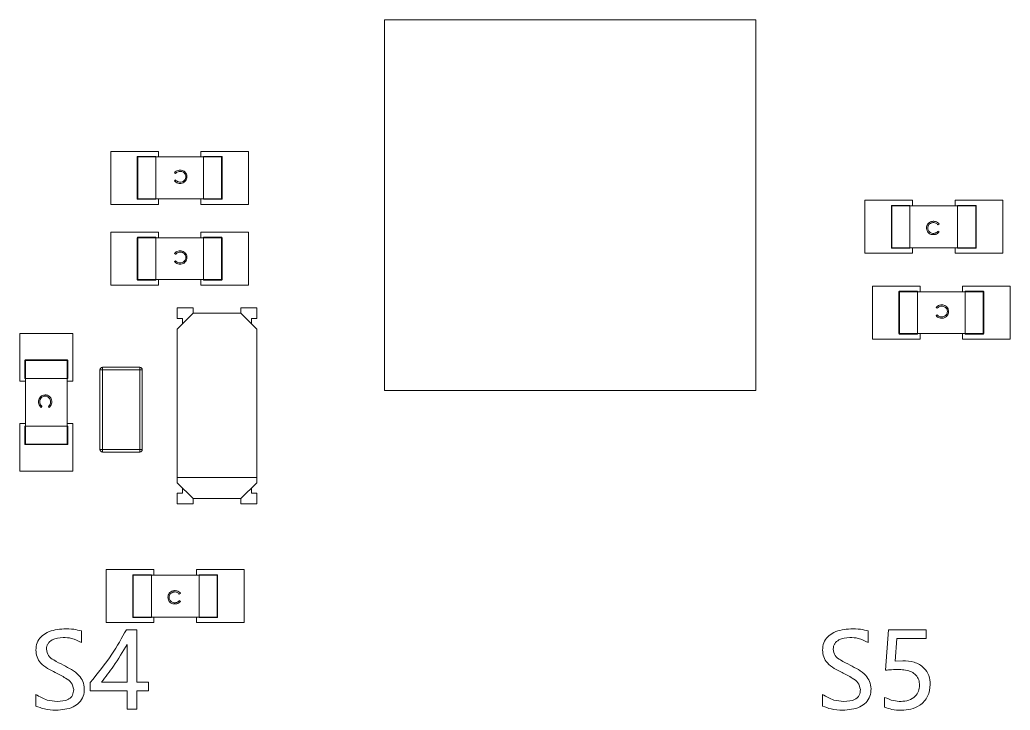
# Model space of a CAD drawing. Header units: millimetres. Extents: x 357.3 to 442.8, y 102.1 to 195.9.
# Drawn here: x 387.12 to 405.8, y 127.83 to 140.86 of the extents above; entities that cross this region are included whole.
import ezdxf

# ---------------------------------------------------------------- set-up
doc = ezdxf.new("R2010")
doc.units = ezdxf.units.MM

msp = doc.modelspace()

# ---------------------------------------------------------------- linework, layer by layer
at = {"color": 7, "linetype": 'Continuous', "lineweight": 15}
for p, q in [((393.998, 140.864), (393.998, 133.864)), ((400.998, 140.864), (393.998, 140.864)), ((400.998, 133.864), (400.998, 140.864)), ((388.832, 138.38), (388.832, 137.38)), ((389.732, 138.38), (388.832, 138.38)), ((389.332, 138.275), (389.332, 137.485)), ((389.342, 138.275), (389.332, 138.275)), ((389.682, 138.285), (389.342, 138.285)), ((389.342, 138.285), (389.342, 138.275)), ((389.342, 137.485), (389.342, 138.275)), ((389.342, 138.275), (389.682, 138.275)), ((389.682, 138.285), (389.682, 138.275)), ((389.682, 138.275), (389.682, 137.485)), ((389.682, 138.275), (390.582, 138.275)), ((389.732, 138.275), (389.732, 138.38)), ((391.432, 138.38), (390.532, 138.38)), ((390.532, 138.38), (390.532, 138.275)), ((390.582, 138.275), (390.582, 138.285)), ((390.922, 138.285), (390.582, 138.285)), ((390.582, 138.275), (390.922, 138.275)), ((390.582, 137.485), (390.582, 138.275)), ((390.922, 138.275), (390.922, 138.285)), ((390.922, 137.485), (390.922, 138.275)), ((390.922, 138.275), (390.932, 138.275)), ((390.932, 137.485), (390.932, 138.275)), ((391.432, 137.38), (391.432, 138.38)), ((390.053, 137.963), (390.035, 137.977)), ((390.035, 137.825), (390.053, 137.84)), ((388.832, 137.38), (389.732, 137.38)), ((389.342, 137.485), (389.332, 137.485)), ((389.682, 137.485), (389.342, 137.485)), ((389.342, 137.485), (389.342, 137.475)), ((389.342, 137.475), (389.682, 137.475)), ((389.682, 137.485), (389.682, 137.475)), ((389.682, 137.485), (390.582, 137.485)), ((389.732, 137.38), (389.732, 137.485)), ((390.532, 137.485), (390.532, 137.38)), ((390.532, 137.38), (391.432, 137.38)), ((390.582, 137.485), (390.922, 137.485)), ((390.582, 137.475), (390.582, 137.485)), ((390.582, 137.475), (390.922, 137.475)), ((390.922, 137.475), (390.922, 137.485)), ((390.922, 137.485), (390.932, 137.485)), ((403.057, 137.456), (403.057, 136.456)), ((403.957, 137.456), (403.057, 137.456)), ((403.557, 137.351), (403.557, 136.561)), ((403.567, 137.351), (403.557, 137.351)), ((403.907, 137.361), (403.567, 137.361)), ((403.567, 137.361), (403.567, 137.351)), ((403.907, 137.351), (403.567, 137.351)), ((403.567, 137.351), (403.567, 136.561)), ((403.907, 137.361), (403.907, 137.351)), ((403.907, 137.351), (403.907, 136.561)), ((404.807, 137.351), (403.907, 137.351)), ((403.957, 137.351), (403.957, 137.456)), ((404.757, 137.456), (404.757, 137.351)), ((405.657, 137.456), (404.757, 137.456)), ((404.807, 137.351), (404.807, 137.361)), ((405.147, 137.361), (404.807, 137.361)), ((404.807, 136.561), (404.807, 137.351)), ((404.807, 137.351), (405.147, 137.351)), ((405.147, 137.351), (405.147, 137.361)), ((405.147, 137.351), (405.147, 136.561)), ((405.147, 137.351), (405.157, 137.351)), ((405.157, 136.561), (405.157, 137.351)), ((405.657, 136.456), (405.657, 137.456)), ((404.455, 137.01), (404.436, 136.995)), ((388.832, 136.856), (388.832, 135.856)), ((389.732, 136.856), (388.832, 136.856)), ((389.682, 136.761), (389.342, 136.761)), ((389.342, 136.761), (389.342, 136.751)), ((389.682, 136.761), (389.682, 136.751)), ((389.732, 136.751), (389.732, 136.856)), ((391.432, 136.856), (390.532, 136.856)), ((390.532, 136.856), (390.532, 136.751)), ((390.582, 136.751), (390.582, 136.761)), ((390.922, 136.761), (390.582, 136.761)), ((390.922, 136.751), (390.922, 136.761)), ((391.432, 135.856), (391.432, 136.856)), ((404.436, 136.872), (404.455, 136.858)), ((389.332, 136.751), (389.332, 135.961)), ((389.342, 136.751), (389.332, 136.751)), ((389.342, 136.751), (389.682, 136.751)), ((389.342, 135.961), (389.342, 136.751)), ((389.682, 136.751), (389.682, 135.961)), ((389.682, 136.751), (390.582, 136.751)), ((390.582, 136.751), (390.922, 136.751)), ((390.582, 135.961), (390.582, 136.751)), ((390.922, 135.961), (390.922, 136.751)), ((390.922, 136.751), (390.932, 136.751)), ((390.932, 135.961), (390.932, 136.751)), ((390.053, 136.439), (390.035, 136.453)), ((403.057, 136.456), (403.957, 136.456)), ((403.567, 136.561), (403.557, 136.561)), ((403.907, 136.561), (403.567, 136.561)), ((403.567, 136.561), (403.567, 136.551)), ((403.567, 136.551), (403.907, 136.551)), ((403.907, 136.561), (403.907, 136.551)), ((404.807, 136.561), (403.907, 136.561)), ((403.957, 136.456), (403.957, 136.561)), ((404.757, 136.561), (404.757, 136.456)), ((404.757, 136.456), (405.657, 136.456)), ((405.147, 136.561), (404.807, 136.561)), ((404.807, 136.551), (404.807, 136.561)), ((404.807, 136.551), (405.147, 136.551)), ((405.147, 136.561), (405.157, 136.561)), ((405.147, 136.551), (405.147, 136.561)), ((390.035, 136.301), (390.053, 136.316)), ((388.832, 135.856), (389.732, 135.856)), ((389.342, 135.961), (389.332, 135.961)), ((389.682, 135.961), (389.342, 135.961)), ((389.342, 135.961), (389.342, 135.951)), ((389.342, 135.951), (389.682, 135.951)), ((389.682, 135.961), (389.682, 135.951)), ((389.682, 135.961), (390.582, 135.961)), ((389.732, 135.856), (389.732, 135.961)), ((390.532, 135.961), (390.532, 135.856)), ((390.532, 135.856), (391.432, 135.856)), ((390.582, 135.961), (390.922, 135.961)), ((390.582, 135.951), (390.582, 135.961)), ((390.582, 135.951), (390.922, 135.951)), ((390.922, 135.951), (390.922, 135.961)), ((390.922, 135.961), (390.932, 135.961)), ((403.198, 135.835), (403.198, 134.835)), ((404.098, 135.835), (403.198, 135.835)), ((404.098, 135.73), (404.098, 135.835)), ((404.898, 135.835), (404.898, 135.73)), ((405.798, 135.835), (404.898, 135.835)), ((405.798, 134.835), (405.798, 135.835)), ((403.698, 135.73), (403.698, 134.94)), ((403.708, 135.73), (403.698, 135.73)), ((404.048, 135.74), (403.708, 135.74)), ((403.708, 135.74), (403.708, 135.73)), ((403.708, 135.73), (404.048, 135.73)), ((403.708, 134.94), (403.708, 135.73)), ((404.048, 135.74), (404.048, 135.73)), ((404.048, 135.73), (404.048, 134.94)), ((404.048, 135.73), (404.948, 135.73)), ((404.948, 135.73), (404.948, 135.74)), ((405.288, 135.74), (404.948, 135.74)), ((404.948, 135.73), (405.288, 135.73)), ((404.948, 134.94), (404.948, 135.73)), ((405.288, 135.73), (405.288, 135.74)), ((405.288, 134.94), (405.288, 135.73)), ((405.288, 135.73), (405.298, 135.73)), ((405.298, 134.94), (405.298, 135.73)), ((390.086, 135.226), (390.086, 135.426)), ((390.086, 135.426), (390.386, 135.426)), ((390.086, 135.026), (390.386, 135.326)), ((390.386, 135.326), (390.386, 135.426)), ((391.286, 135.326), (390.386, 135.326)), ((391.286, 135.426), (391.286, 135.326)), ((391.286, 135.426), (391.586, 135.426)), ((391.286, 135.326), (391.586, 135.026)), ((391.586, 135.426), (391.586, 135.226)), ((404.419, 135.418), (404.401, 135.432)), ((404.401, 135.28), (404.419, 135.295)), ((390.186, 135.226), (390.086, 135.226)), ((390.186, 135.126), (390.186, 135.226)), ((391.486, 135.226), (391.486, 135.126)), ((391.586, 135.226), (391.486, 135.226)), ((387.116, 134.945), (387.116, 134.045)), ((388.116, 134.945), (387.116, 134.945)), ((388.116, 134.045), (388.116, 134.945)), ((390.086, 135.026), (390.086, 132.226)), ((391.586, 132.226), (391.586, 135.026)), ((403.708, 134.94), (403.698, 134.94)), ((404.048, 134.94), (403.708, 134.94)), ((403.708, 134.94), (403.708, 134.93)), ((403.708, 134.93), (404.048, 134.93)), ((404.048, 134.94), (404.048, 134.93)), ((404.048, 134.94), (404.948, 134.94)), ((404.098, 134.835), (404.098, 134.94)), ((404.898, 134.94), (404.898, 134.835)), ((404.948, 134.94), (405.288, 134.94)), ((404.948, 134.93), (404.948, 134.94)), ((404.948, 134.93), (405.288, 134.93)), ((405.288, 134.94), (405.298, 134.94)), ((405.288, 134.93), (405.288, 134.94)), ((403.198, 134.835), (404.098, 134.835)), ((404.898, 134.835), (405.798, 134.835)), ((387.211, 134.435), (387.211, 134.095)), ((387.221, 134.435), (387.211, 134.435)), ((387.221, 134.435), (387.221, 134.445)), ((388.011, 134.445), (387.221, 134.445)), ((387.221, 134.095), (387.221, 134.435)), ((388.011, 134.435), (387.221, 134.435)), ((388.011, 134.435), (388.011, 134.445)), ((388.011, 134.095), (388.011, 134.435)), ((388.021, 134.435), (388.011, 134.435)), ((388.021, 134.095), (388.021, 134.435)), ((388.677, 134.254), (388.627, 134.254)), ((388.627, 134.254), (388.627, 132.754)), ((388.677, 134.304), (388.677, 134.254)), ((389.377, 134.304), (388.677, 134.304)), ((388.677, 132.754), (388.677, 134.254)), ((388.677, 134.254), (389.377, 134.254)), ((389.377, 134.254), (389.377, 134.304)), ((389.377, 134.254), (389.377, 132.754)), ((389.427, 134.254), (389.377, 134.254)), ((389.427, 132.754), (389.427, 134.254)), ((387.116, 134.045), (387.221, 134.045)), ((387.221, 134.095), (387.211, 134.095)), ((388.011, 134.095), (387.221, 134.095)), ((387.221, 133.195), (387.221, 134.095)), ((388.021, 134.095), (388.011, 134.095)), ((388.011, 133.195), (388.011, 134.095)), ((388.011, 134.045), (388.116, 134.045)), ((393.998, 133.864), (400.998, 133.864)), ((387.533, 133.567), (387.518, 133.548)), ((387.67, 133.548), (387.656, 133.567)), ((387.116, 133.245), (387.116, 132.345)), ((387.221, 133.245), (387.116, 133.245)), ((388.116, 133.245), (388.011, 133.245)), ((388.116, 132.345), (388.116, 133.245)), ((387.211, 133.195), (387.211, 132.855)), ((387.211, 133.195), (387.221, 133.195)), ((387.221, 133.195), (388.011, 133.195)), ((387.221, 132.855), (387.221, 133.195)), ((388.011, 133.195), (388.011, 132.855)), ((388.011, 133.195), (388.021, 133.195)), ((388.021, 132.855), (388.021, 133.195)), ((387.211, 132.855), (387.221, 132.855)), ((388.011, 132.855), (387.221, 132.855)), ((387.221, 132.855), (387.221, 132.845)), ((387.221, 132.845), (388.011, 132.845)), ((388.011, 132.855), (388.011, 132.845)), ((388.011, 132.855), (388.021, 132.855)), ((388.627, 132.754), (388.677, 132.754)), ((388.677, 132.754), (388.677, 132.704)), ((389.377, 132.754), (388.677, 132.754)), ((388.677, 132.704), (389.377, 132.704)), ((389.377, 132.704), (389.377, 132.754)), ((389.377, 132.754), (389.427, 132.754)), ((387.116, 132.345), (388.116, 132.345)), ((390.086, 132.126), (390.086, 132.226)), ((391.586, 132.226), (390.086, 132.226)), ((390.086, 132.126), (390.386, 131.826)), ((391.286, 131.826), (391.586, 132.126)), ((391.586, 132.226), (391.586, 132.126)), ((390.086, 131.926), (390.086, 131.726)), ((390.186, 131.926), (390.086, 131.926)), ((390.186, 132.026), (390.186, 131.926)), ((391.486, 131.926), (391.486, 132.026)), ((391.586, 131.926), (391.486, 131.926)), ((391.586, 131.726), (391.586, 131.926)), ((390.086, 131.726), (390.386, 131.726)), ((390.386, 131.826), (391.286, 131.826)), ((390.386, 131.826), (390.386, 131.726)), ((391.286, 131.726), (391.286, 131.826)), ((391.286, 131.726), (391.586, 131.726)), ((389.647, 130.485), (388.747, 130.485)), ((388.747, 130.485), (388.747, 129.485)), ((389.647, 130.38), (389.647, 130.485)), ((391.347, 130.485), (390.447, 130.485)), ((390.447, 130.485), (390.447, 130.38)), ((391.347, 129.485), (391.347, 130.485)), ((389.247, 130.38), (389.247, 129.59)), ((389.257, 130.38), (389.247, 130.38)), ((389.597, 130.39), (389.257, 130.39)), ((389.257, 130.39), (389.257, 130.38)), ((389.597, 130.38), (389.257, 130.38)), ((389.257, 130.38), (389.257, 129.59)), ((389.597, 130.39), (389.597, 130.38)), ((389.597, 130.38), (389.597, 129.59)), ((390.497, 130.38), (389.597, 130.38)), ((390.497, 130.38), (390.497, 130.39)), ((390.837, 130.39), (390.497, 130.39)), ((390.497, 129.59), (390.497, 130.38)), ((390.497, 130.38), (390.837, 130.38)), ((390.837, 130.38), (390.837, 130.39)), ((390.837, 130.38), (390.837, 129.59)), ((390.837, 130.38), (390.847, 130.38)), ((390.847, 129.59), (390.847, 130.38)), ((390.144, 130.039), (390.125, 130.024)), ((390.125, 129.901), (390.144, 129.887)), ((388.747, 129.485), (389.647, 129.485)), ((389.257, 129.59), (389.247, 129.59)), ((389.597, 129.59), (389.257, 129.59)), ((389.257, 129.59), (389.257, 129.58)), ((389.257, 129.58), (389.597, 129.58)), ((389.597, 129.59), (389.597, 129.58)), ((390.497, 129.59), (389.597, 129.59)), ((389.647, 129.485), (389.647, 129.59)), ((390.447, 129.59), (390.447, 129.485)), ((390.447, 129.485), (391.347, 129.485)), ((390.497, 129.58), (390.497, 129.59)), ((390.837, 129.59), (390.497, 129.59)), ((390.497, 129.58), (390.837, 129.58)), ((390.837, 129.58), (390.837, 129.59)), ((390.837, 129.59), (390.847, 129.59)), ((388.279, 129.328), (388.279, 129.108)), ((389.126, 129.351), (389.321, 129.351)), ((389.321, 129.351), (389.321, 128.363)), ((403.119, 129.328), (403.119, 129.108)), ((403.448, 128.588), (403.504, 129.351)), ((403.504, 129.351), (404.216, 129.351)), ((404.216, 129.351), (404.216, 129.186)), ((403.662, 129.186), (403.631, 128.76)), ((404.216, 129.186), (403.662, 129.186)), ((389.138, 128.363), (389.138, 129.075)), ((403.631, 128.76), (403.77, 128.765)), ((388.443, 128.198), (388.443, 128.354)), ((388.656, 128.363), (389.138, 128.363)), ((389.321, 128.363), (389.541, 128.363)), ((389.541, 128.363), (389.541, 128.198)), ((389.138, 128.198), (388.443, 128.198)), ((389.138, 127.851), (389.138, 128.198)), ((389.541, 128.198), (389.321, 128.198)), ((389.321, 128.198), (389.321, 127.851)), ((387.419, 127.91), (387.419, 128.13)), ((402.259, 127.91), (402.259, 128.13)), ((403.43, 127.891), (403.43, 128.075)), ((389.321, 127.851), (389.138, 127.851))]:
    msp.add_line(p, q, dxfattribs=at)
for centre, radius, start, end in [((389.342, 138.275), 0.01, 90, 180), ((390.922, 138.275), 0.01, 0, 90), ((389.342, 137.485), 0.01, 180, 270), ((390.922, 137.485), 0.01, 270, 0), ((403.567, 137.351), 0.01, 90, 180), ((405.147, 137.351), 0.01, 0, 90), ((389.342, 136.751), 0.01, 90, 180), ((390.922, 136.751), 0.01, 0, 90), ((403.567, 136.561), 0.01, 180, 270), ((405.147, 136.561), 0.01, 270, 0), ((389.342, 135.961), 0.01, 180, 270), ((390.922, 135.961), 0.01, 270, 0), ((403.708, 135.73), 0.01, 90, 180), ((405.288, 135.73), 0.01, 0, 90), ((403.708, 134.94), 0.01, 180, 270), ((405.288, 134.94), 0.01, 270, 0), ((387.221, 134.435), 0.01, 90, 180), ((388.011, 134.435), 0.01, 0, 90), ((388.677, 134.254), 0.05, 90, 180), ((389.377, 134.254), 0.05, 0, 90), ((387.221, 132.855), 0.01, 180, 270), ((388.011, 132.855), 0.01, 270, 0), ((388.677, 132.754), 0.05, 180, 270), ((389.377, 132.754), 0.05, 270, 0), ((389.257, 130.38), 0.01, 90, 180), ((390.837, 130.38), 0.01, 0, 90), ((389.257, 129.59), 0.01, 180, 270), ((390.837, 129.59), 0.01, 270, 0)]:
    msp.add_arc(centre, radius, start, end, dxfattribs=at)
for points, knots in [([(390.035, 137.977), (390.039, 137.982), (390.052, 137.998), (390.08, 138.017), (390.113, 138.026), (390.133, 138.027), (390.139, 138.027)], [0, 0, 0, 0, 0.166925, 0.499575, 0.842544, 1, 1, 1, 1]), ([(390.139, 138.003), (390.133, 138.002), (390.114, 138.002), (390.084, 137.991), (390.064, 137.974), (390.055, 137.964), (390.053, 137.963)], [0, 0, 0, 0, 0.205519, 0.579335, 0.942439, 1, 1, 1, 1]), ([(390.139, 138.027), (390.146, 138.027), (390.166, 138.026), (390.2, 138.017), (390.226, 137.999), (390.237, 137.987), (390.238, 137.985)], [0, 0, 0, 0, 0.180909, 0.54628, 0.946323, 1, 1, 1, 1]), ([(390.247, 137.901), (390.247, 137.908), (390.246, 137.925), (390.236, 137.952), (390.215, 137.977), (390.187, 137.996), (390.16, 138.002), (390.144, 138.003), (390.139, 138.003)], [0, 0, 0, 0, 0.121611, 0.3145035, 0.5044873, 0.7094185, 0.9203962, 1, 1, 1, 1]), ([(390.268, 137.9), (390.268, 137.893), (390.267, 137.873), (390.257, 137.84), (390.231, 137.808), (390.197, 137.784), (390.164, 137.776), (390.145, 137.775), (390.139, 137.775)], [0, 0, 0, 0, 0.1001912, 0.3032293, 0.5035858, 0.7112852, 0.9216759, 1, 1, 1, 1]), ([(390.141, 137.8), (390.147, 137.8), (390.166, 137.801), (390.196, 137.812), (390.225, 137.835), (390.244, 137.866), (390.246, 137.89), (390.247, 137.901)], [0, 0, 0, 0, 0.122725, 0.348198, 0.574857, 0.784022, 1, 1, 1, 1]), ([(390.238, 137.985), (390.242, 137.98), (390.255, 137.964), (390.266, 137.935), (390.268, 137.91), (390.268, 137.9)], [0, 0, 0, 0, 0.216312, 0.654396, 1, 1, 1, 1]), ([(390.139, 137.775), (390.133, 137.775), (390.112, 137.776), (390.078, 137.786), (390.05, 137.805), (390.038, 137.821), (390.035, 137.825)], [0, 0, 0, 0, 0.1665519, 0.5029283, 0.8730812, 1, 1, 1, 1]), ([(390.053, 137.84), (390.058, 137.835), (390.07, 137.821), (390.096, 137.806), (390.122, 137.8), (390.137, 137.8), (390.141, 137.8)], [0, 0, 0, 0, 0.202451, 0.536456, 0.883617, 1, 1, 1, 1]), ([(404.221, 136.935), (404.221, 136.942), (404.222, 136.962), (404.233, 136.995), (404.258, 137.027), (404.293, 137.051), (404.325, 137.059), (404.345, 137.06), (404.35, 137.06)], [0, 0, 0, 0, 0.100191, 0.303219, 0.503583, 0.711286, 0.921672, 1, 1, 1, 1]), ([(404.349, 137.035), (404.342, 137.035), (404.323, 137.034), (404.293, 137.023), (404.264, 137), (404.245, 136.969), (404.243, 136.945), (404.242, 136.934)], [0, 0, 0, 0, 0.12273, 0.348203, 0.574861, 0.784022, 1, 1, 1, 1]), ([(404.436, 136.995), (404.431, 137), (404.419, 137.014), (404.394, 137.029), (404.368, 137.035), (404.352, 137.035), (404.349, 137.035)], [0, 0, 0, 0, 0.202444, 0.53646, 0.883617, 1, 1, 1, 1]), ([(404.35, 137.06), (404.357, 137.06), (404.377, 137.059), (404.411, 137.049), (404.439, 137.03), (404.451, 137.014), (404.455, 137.01)], [0, 0, 0, 0, 0.166553, 0.502931, 0.87308, 1, 1, 1, 1]), ([(404.251, 136.85), (404.247, 136.855), (404.235, 136.871), (404.223, 136.9), (404.221, 136.925), (404.221, 136.935)], [0, 0, 0, 0, 0.216296, 0.654397, 1, 1, 1, 1]), ([(404.242, 136.934), (404.243, 136.927), (404.243, 136.91), (404.253, 136.883), (404.274, 136.858), (404.303, 136.839), (404.33, 136.833), (404.346, 136.832), (404.35, 136.832)], [0, 0, 0, 0, 0.121601, 0.314508, 0.504493, 0.709416, 0.920401, 1, 1, 1, 1]), ([(404.35, 136.808), (404.344, 136.808), (404.323, 136.809), (404.289, 136.818), (404.264, 136.836), (404.253, 136.848), (404.251, 136.85)], [0, 0, 0, 0, 0.1809224, 0.5462787, 0.9463114, 1, 1, 1, 1]), ([(404.35, 136.832), (404.357, 136.833), (404.376, 136.833), (404.405, 136.844), (404.425, 136.861), (404.435, 136.871), (404.436, 136.872)], [0, 0, 0, 0, 0.2055251, 0.5793354, 0.9424262, 1, 1, 1, 1]), ([(404.455, 136.858), (404.45, 136.853), (404.438, 136.837), (404.409, 136.818), (404.377, 136.809), (404.357, 136.808), (404.35, 136.808)], [0, 0, 0, 0, 0.166911, 0.499569, 0.84255, 1, 1, 1, 1]), ([(390.035, 136.453), (390.039, 136.458), (390.052, 136.474), (390.08, 136.493), (390.113, 136.502), (390.133, 136.503), (390.139, 136.503)], [0, 0, 0, 0, 0.166925, 0.499575, 0.842545, 1, 1, 1, 1]), ([(390.139, 136.479), (390.133, 136.478), (390.114, 136.478), (390.084, 136.467), (390.064, 136.45), (390.055, 136.44), (390.053, 136.439)], [0, 0, 0, 0, 0.205516, 0.579327, 0.942426, 1, 1, 1, 1]), ([(390.139, 136.503), (390.146, 136.503), (390.166, 136.502), (390.2, 136.493), (390.226, 136.475), (390.237, 136.463), (390.238, 136.461)], [0, 0, 0, 0, 0.180908, 0.546279, 0.946311, 1, 1, 1, 1]), ([(390.247, 136.377), (390.247, 136.384), (390.246, 136.401), (390.236, 136.428), (390.215, 136.453), (390.187, 136.472), (390.16, 136.478), (390.144, 136.479), (390.139, 136.479)], [0, 0, 0, 0, 0.1216117, 0.3145052, 0.5044901, 0.7094164, 0.9203952, 1, 1, 1, 1]), ([(390.238, 136.461), (390.242, 136.456), (390.255, 136.44), (390.266, 136.411), (390.268, 136.386), (390.268, 136.376)], [0, 0, 0, 0, 0.2163, 0.65441, 1, 1, 1, 1]), ([(390.139, 136.251), (390.133, 136.251), (390.112, 136.252), (390.078, 136.262), (390.05, 136.281), (390.038, 136.297), (390.035, 136.301)], [0, 0, 0, 0, 0.1665519, 0.5029283, 0.8730812, 1, 1, 1, 1]), ([(390.053, 136.316), (390.058, 136.311), (390.07, 136.297), (390.096, 136.282), (390.122, 136.276), (390.137, 136.276), (390.141, 136.276)], [0, 0, 0, 0, 0.20245, 0.536463, 0.883617, 1, 1, 1, 1]), ([(390.268, 136.376), (390.268, 136.369), (390.267, 136.349), (390.257, 136.316), (390.231, 136.284), (390.197, 136.26), (390.164, 136.252), (390.145, 136.251), (390.139, 136.251)], [0, 0, 0, 0, 0.1002, 0.303228, 0.503591, 0.711289, 0.921676, 1, 1, 1, 1]), ([(390.141, 136.276), (390.147, 136.276), (390.166, 136.277), (390.196, 136.288), (390.225, 136.311), (390.244, 136.342), (390.246, 136.366), (390.247, 136.377)], [0, 0, 0, 0, 0.122725, 0.348198, 0.574857, 0.784022, 1, 1, 1, 1]), ([(404.401, 135.432), (404.405, 135.437), (404.418, 135.453), (404.446, 135.472), (404.479, 135.481), (404.499, 135.482), (404.505, 135.482)], [0, 0, 0, 0, 0.166909, 0.499561, 0.842552, 1, 1, 1, 1]), ([(404.505, 135.458), (404.499, 135.457), (404.48, 135.457), (404.45, 135.446), (404.43, 135.429), (404.421, 135.419), (404.419, 135.418)], [0, 0, 0, 0, 0.205507, 0.579319, 0.942426, 1, 1, 1, 1]), ([(404.505, 135.482), (404.512, 135.482), (404.532, 135.481), (404.566, 135.472), (404.592, 135.454), (404.603, 135.442), (404.604, 135.44)], [0, 0, 0, 0, 0.180908, 0.546286, 0.946311, 1, 1, 1, 1]), ([(404.613, 135.356), (404.613, 135.363), (404.612, 135.38), (404.602, 135.407), (404.581, 135.432), (404.553, 135.451), (404.526, 135.457), (404.51, 135.458), (404.505, 135.458)], [0, 0, 0, 0, 0.1216004, 0.3145027, 0.5044947, 0.7094162, 0.9203896, 1, 1, 1, 1]), ([(404.505, 135.23), (404.499, 135.23), (404.478, 135.231), (404.444, 135.241), (404.416, 135.26), (404.404, 135.276), (404.401, 135.28)], [0, 0, 0, 0, 0.166566, 0.502939, 0.873081, 1, 1, 1, 1]), ([(404.419, 135.295), (404.424, 135.29), (404.436, 135.276), (404.462, 135.261), (404.488, 135.255), (404.503, 135.255), (404.507, 135.255)], [0, 0, 0, 0, 0.202458, 0.536459, 0.883635, 1, 1, 1, 1]), ([(404.634, 135.355), (404.634, 135.348), (404.633, 135.328), (404.623, 135.295), (404.597, 135.263), (404.563, 135.239), (404.53, 135.231), (404.511, 135.23), (404.505, 135.23)], [0, 0, 0, 0, 0.100192, 0.303222, 0.503587, 0.711292, 0.92168, 1, 1, 1, 1]), ([(404.507, 135.255), (404.513, 135.255), (404.532, 135.256), (404.562, 135.267), (404.591, 135.29), (404.61, 135.321), (404.612, 135.345), (404.613, 135.356)], [0, 0, 0, 0, 0.12273, 0.348203, 0.574861, 0.784022, 1, 1, 1, 1]), ([(404.604, 135.44), (404.608, 135.435), (404.621, 135.419), (404.632, 135.39), (404.634, 135.365), (404.634, 135.355)], [0, 0, 0, 0, 0.216296, 0.654397, 1, 1, 1, 1]), ([(387.51, 133.751), (387.515, 133.756), (387.531, 133.768), (387.561, 133.78), (387.585, 133.781), (387.596, 133.782)], [0, 0, 0, 0, 0.216307, 0.654403, 1, 1, 1, 1]), ([(387.596, 133.782), (387.602, 133.782), (387.623, 133.781), (387.655, 133.77), (387.688, 133.745), (387.711, 133.71), (387.72, 133.677), (387.72, 133.658), (387.72, 133.653)], [0, 0, 0, 0, 0.100195, 0.303231, 0.503591, 0.711286, 0.92168, 1, 1, 1, 1]), ([(387.468, 133.652), (387.468, 133.659), (387.469, 133.679), (387.478, 133.714), (387.496, 133.739), (387.509, 133.75), (387.51, 133.751)], [0, 0, 0, 0, 0.180908, 0.546287, 0.946317, 1, 1, 1, 1]), ([(387.518, 133.548), (387.513, 133.552), (387.498, 133.565), (387.478, 133.593), (387.469, 133.626), (387.468, 133.646), (387.468, 133.652)], [0, 0, 0, 0, 0.166925, 0.499565, 0.842552, 1, 1, 1, 1]), ([(387.594, 133.76), (387.587, 133.76), (387.57, 133.759), (387.543, 133.749), (387.518, 133.728), (387.5, 133.7), (387.493, 133.673), (387.493, 133.657), (387.493, 133.653)], [0, 0, 0, 0, 0.121606, 0.314503, 0.50449, 0.709418, 0.92039, 1, 1, 1, 1]), ([(387.493, 133.653), (387.493, 133.646), (387.494, 133.627), (387.504, 133.597), (387.521, 133.577), (387.531, 133.568), (387.533, 133.567)], [0, 0, 0, 0, 0.205509, 0.579323, 0.942426, 1, 1, 1, 1]), ([(387.696, 133.654), (387.695, 133.661), (387.695, 133.68), (387.684, 133.71), (387.661, 133.738), (387.629, 133.757), (387.606, 133.759), (387.594, 133.76)], [0, 0, 0, 0, 0.122729, 0.348201, 0.574858, 0.784019, 1, 1, 1, 1]), ([(387.656, 133.567), (387.661, 133.571), (387.674, 133.583), (387.689, 133.609), (387.695, 133.635), (387.696, 133.65), (387.696, 133.654)], [0, 0, 0, 0, 0.2024531, 0.5364729, 0.8836339, 1, 1, 1, 1]), ([(387.72, 133.653), (387.72, 133.646), (387.719, 133.626), (387.709, 133.592), (387.69, 133.563), (387.674, 133.551), (387.67, 133.548)], [0, 0, 0, 0, 0.166551, 0.502935, 0.873082, 1, 1, 1, 1]), ([(389.91, 129.964), (389.911, 129.971), (389.912, 129.991), (389.922, 130.024), (389.948, 130.056), (389.982, 130.08), (390.015, 130.088), (390.034, 130.089), (390.04, 130.089)], [0, 0, 0, 0, 0.100196, 0.30323, 0.503584, 0.71129, 0.921676, 1, 1, 1, 1]), ([(390.038, 130.064), (390.032, 130.064), (390.013, 130.063), (389.982, 130.052), (389.954, 130.029), (389.935, 129.998), (389.933, 129.974), (389.932, 129.963)], [0, 0, 0, 0, 0.12273, 0.348199, 0.574858, 0.784022, 1, 1, 1, 1]), ([(390.125, 130.024), (390.121, 130.029), (390.109, 130.043), (390.083, 130.058), (390.057, 130.064), (390.042, 130.064), (390.038, 130.064)], [0, 0, 0, 0, 0.202452, 0.536464, 0.883625, 1, 1, 1, 1]), ([(390.04, 130.089), (390.046, 130.089), (390.066, 130.088), (390.101, 130.078), (390.129, 130.059), (390.141, 130.043), (390.144, 130.039)], [0, 0, 0, 0, 0.166552, 0.502938, 0.873086, 1, 1, 1, 1]), ([(389.941, 129.879), (389.937, 129.884), (389.924, 129.9), (389.913, 129.929), (389.911, 129.954), (389.91, 129.964)], [0, 0, 0, 0, 0.216312, 0.654394, 1, 1, 1, 1]), ([(389.932, 129.963), (389.932, 129.956), (389.933, 129.939), (389.943, 129.912), (389.964, 129.887), (389.992, 129.868), (390.019, 129.862), (390.035, 129.861), (390.04, 129.861)], [0, 0, 0, 0, 0.121606, 0.314504, 0.504489, 0.709422, 0.920395, 1, 1, 1, 1]), ([(390.04, 129.837), (390.033, 129.837), (390.013, 129.838), (389.979, 129.847), (389.953, 129.865), (389.942, 129.877), (389.941, 129.879)], [0, 0, 0, 0, 0.180917, 0.546287, 0.946317, 1, 1, 1, 1]), ([(390.04, 129.861), (390.046, 129.862), (390.065, 129.862), (390.095, 129.873), (390.115, 129.89), (390.124, 129.9), (390.125, 129.901)], [0, 0, 0, 0, 0.2055151, 0.5793275, 0.9424264, 1, 1, 1, 1]), ([(390.144, 129.887), (390.14, 129.882), (390.127, 129.866), (390.099, 129.847), (390.066, 129.838), (390.046, 129.837), (390.04, 129.837)], [0, 0, 0, 0, 0.166916, 0.49957, 0.842551, 1, 1, 1, 1]), ([(387.419, 128.966), (387.423, 129.013), (387.431, 129.106), (387.514, 129.224), (387.681, 129.342), (387.839, 129.358), (387.949, 129.369)], [0, 0, 0, 0, 0.1869872, 0.3737839, 0.5611488, 1, 1, 1, 1]), ([(387.949, 129.369), (388.012, 129.369), (388.123, 129.368), (388.231, 129.34), (388.279, 129.328)], [0, 0, 0, 0, 0.560489, 1, 1, 1, 1]), ([(388.443, 128.354), (388.586, 128.53), (388.842, 128.843), (389.039, 129.196), (389.126, 129.351)], [0, 0, 0, 0, 0.559974, 1, 1, 1, 1]), ([(402.259, 128.966), (402.263, 129.013), (402.271, 129.106), (402.354, 129.224), (402.521, 129.342), (402.679, 129.358), (402.789, 129.369)], [0, 0, 0, 0, 0.186987, 0.373785, 0.561149, 1, 1, 1, 1]), ([(402.789, 129.369), (402.852, 129.369), (402.963, 129.368), (403.071, 129.34), (403.119, 129.328)], [0, 0, 0, 0, 0.56049, 1, 1, 1, 1]), ([(387.933, 129.204), (387.861, 129.198), (387.753, 129.189), (387.653, 129.106), (387.623, 129.04), (387.621, 129.004), (387.62, 128.986)], [0, 0, 0, 0, 0.4989097, 0.7485841, 0.8742184, 1, 1, 1, 1]), ([(388.279, 129.108), (388.218, 129.14), (388.109, 129.198), (387.987, 129.202), (387.933, 129.204)], [0, 0, 0, 0, 0.558879, 1, 1, 1, 1]), ([(402.773, 129.204), (402.701, 129.198), (402.593, 129.189), (402.493, 129.106), (402.463, 129.04), (402.461, 129.004), (402.46, 128.986)], [0, 0, 0, 0, 0.498911, 0.748584, 0.874219, 1, 1, 1, 1]), ([(403.119, 129.108), (403.058, 129.14), (402.949, 129.198), (402.827, 129.202), (402.773, 129.204)], [0, 0, 0, 0, 0.55888, 1, 1, 1, 1]), ([(387.786, 128.541), (387.736, 128.567), (387.638, 128.619), (387.51, 128.71), (387.431, 128.835), (387.423, 128.923), (387.419, 128.966)], [0, 0, 0, 0, 0.280795, 0.560954, 0.780376, 1, 1, 1, 1]), ([(387.62, 128.986), (387.627, 128.942), (387.642, 128.853), (387.781, 128.764), (387.879, 128.713), (387.939, 128.682)], [0, 0, 0, 0, 0.27702, 0.557275, 1, 1, 1, 1]), ([(389.138, 129.075), (389.057, 128.937), (388.911, 128.689), (388.734, 128.462), (388.656, 128.363)], [0, 0, 0, 0, 0.559935, 1, 1, 1, 1]), ([(402.626, 128.541), (402.576, 128.567), (402.478, 128.619), (402.35, 128.71), (402.271, 128.835), (402.263, 128.923), (402.259, 128.966)], [0, 0, 0, 0, 0.280795, 0.560952, 0.780376, 1, 1, 1, 1]), ([(402.46, 128.986), (402.467, 128.942), (402.482, 128.853), (402.621, 128.764), (402.719, 128.713), (402.779, 128.682)], [0, 0, 0, 0, 0.277021, 0.557277, 1, 1, 1, 1]), ([(403.77, 128.765), (403.842, 128.761), (403.987, 128.753), (404.171, 128.651), (404.277, 128.489), (404.285, 128.375), (404.289, 128.318)], [0, 0, 0, 0, 0.280802, 0.5600264, 0.7795998, 1, 1, 1, 1]), ([(388.132, 128.221), (388.122, 128.267), (388.101, 128.36), (387.956, 128.457), (387.85, 128.509), (387.786, 128.541)], [0, 0, 0, 0, 0.27653, 0.556906, 1, 1, 1, 1]), ([(387.939, 128.682), (387.991, 128.655), (388.096, 128.602), (388.229, 128.504), (388.318, 128.376), (388.328, 128.284), (388.333, 128.237)], [0, 0, 0, 0, 0.280787, 0.560993, 0.780635, 1, 1, 1, 1]), ([(402.972, 128.221), (402.962, 128.267), (402.941, 128.36), (402.796, 128.457), (402.69, 128.509), (402.626, 128.541)], [0, 0, 0, 0, 0.27653, 0.556907, 1, 1, 1, 1]), ([(402.779, 128.682), (402.831, 128.655), (402.936, 128.602), (403.069, 128.504), (403.158, 128.376), (403.168, 128.284), (403.173, 128.237)], [0, 0, 0, 0, 0.28079, 0.560994, 0.780635, 1, 1, 1, 1]), ([(403.703, 128.601), (403.656, 128.6), (403.57, 128.599), (403.485, 128.592), (403.448, 128.588)], [0, 0, 0, 0, 0.560003, 1, 1, 1, 1]), ([(404.088, 128.305), (404.086, 128.34), (404.081, 128.408), (404.025, 128.498), (403.902, 128.587), (403.785, 128.595), (403.703, 128.601)], [0, 0, 0, 0, 0.187139, 0.373869, 0.560913, 1, 1, 1, 1]), ([(388.333, 128.237), (388.33, 128.19), (388.323, 128.095), (388.245, 127.97), (388.071, 127.852), (387.91, 127.84), (387.796, 127.832)], [0, 0, 0, 0, 0.187112, 0.37369, 0.560725, 1, 1, 1, 1]), ([(387.819, 127.997), (387.894, 128.001), (387.988, 128.005), (388.078, 128.069), (388.123, 128.128), (388.129, 128.184), (388.132, 128.221)], [0, 0, 0, 0, 0.499123, 0.624821, 0.750362, 1, 1, 1, 1]), ([(403.173, 128.237), (403.17, 128.19), (403.163, 128.095), (403.085, 127.97), (402.911, 127.852), (402.75, 127.84), (402.636, 127.832)], [0, 0, 0, 0, 0.187113, 0.37369, 0.560726, 1, 1, 1, 1]), ([(402.659, 127.997), (402.734, 128.001), (402.828, 128.005), (402.918, 128.069), (402.963, 128.128), (402.969, 128.184), (402.972, 128.221)], [0, 0, 0, 0, 0.499124, 0.624821, 0.750363, 1, 1, 1, 1]), ([(403.739, 127.997), (403.788, 128.001), (403.886, 128.008), (404.006, 128.082), (404.079, 128.189), (404.085, 128.267), (404.088, 128.305)], [0, 0, 0, 0, 0.280496, 0.559832, 0.779712, 1, 1, 1, 1]), ([(404.289, 128.318), (404.281, 128.24), (404.264, 128.086), (404.111, 127.922), (403.928, 127.842), (403.807, 127.836), (403.747, 127.832)], [0, 0, 0, 0, 0.279548, 0.558541, 0.778983, 1, 1, 1, 1]), ([(387.419, 128.13), (387.488, 128.088), (387.612, 128.014), (387.755, 128.002), (387.819, 127.997)], [0, 0, 0, 0, 0.558997, 1, 1, 1, 1]), ([(402.259, 128.13), (402.328, 128.088), (402.452, 128.014), (402.595, 128.002), (402.659, 127.997)], [0, 0, 0, 0, 0.558999, 1, 1, 1, 1]), ([(403.43, 128.075), (403.485, 128.05), (403.584, 128.006), (403.692, 128), (403.739, 127.997)], [0, 0, 0, 0, 0.559857, 1, 1, 1, 1]), ([(387.796, 127.832), (387.723, 127.836), (387.593, 127.843), (387.472, 127.89), (387.419, 127.91)], [0, 0, 0, 0, 0.560756, 1, 1, 1, 1]), ([(402.636, 127.832), (402.563, 127.836), (402.433, 127.843), (402.312, 127.89), (402.259, 127.91)], [0, 0, 0, 0, 0.560757, 1, 1, 1, 1]), ([(403.747, 127.832), (403.686, 127.833), (403.576, 127.834), (403.474, 127.874), (403.43, 127.891)], [0, 0, 0, 0, 0.5607759, 1, 1, 1, 1])]:
    msp.add_open_spline(points, degree=3, knots=knots, dxfattribs=at)

doc.saveas('drawing.dxf')
